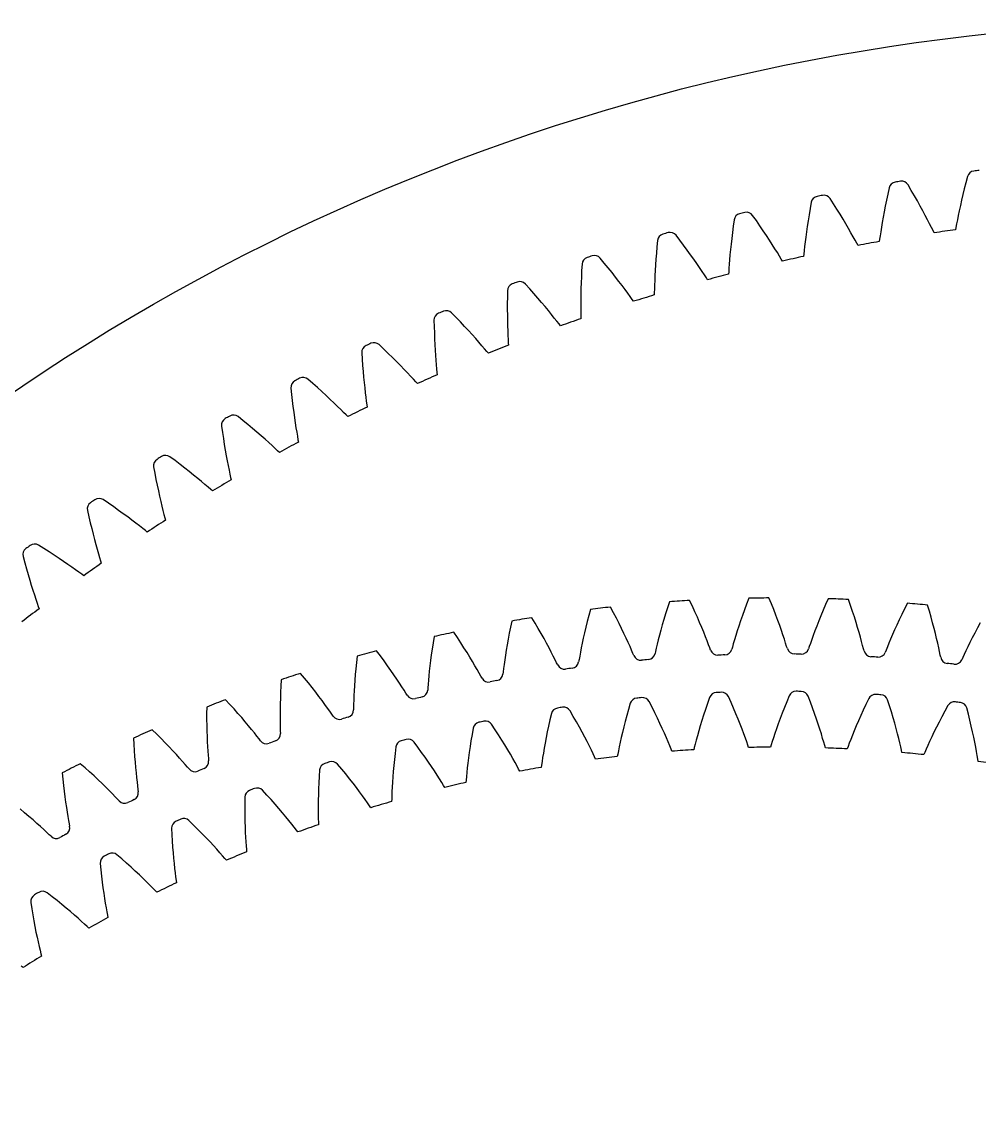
# Model space of a CAD drawing. Header units: millimetres. Extents: x -86 to 86, y -86 to 86.
# Drawn here: x -47.93 to -9.44, y 41.58 to 85.66 of the extents above; entities that cross this region are included whole.
import ezdxf

# ---------------------------------------------------------------- set-up
doc = ezdxf.new("R2010")
doc.units = ezdxf.units.MM

msp = doc.modelspace()

# ---------------------------------------------------------------- linework, layer by layer
at = {"layer": 'fixed_ring'}
for p, q in [((-9.91144, 79.447874), (-9.976166, 79.197381)), ((-13.062174, 78.991018), (-13.116891, 78.73815)), ((-12.170339, 78.889999), (-12.301406, 79.113063)), ((-10.037376, 78.954395), (-10.094394, 78.719568)), ((-9.976166, 79.197381), (-10.037376, 78.954395)), ((-15.297108, 78.343778), (-15.436941, 78.561455)), ((-13.168392, 78.492923), (-13.216029, 78.256015)), ((-13.116891, 78.73815), (-13.168392, 78.492923)), ((-12.044716, 78.673186), (-12.170339, 78.889999)), ((-11.925366, 78.463067), (-12.044716, 78.673186)), ((-11.812445, 78.260302), (-11.925366, 78.463067)), ((-10.14725, 78.49358), (-10.195961, 78.27727)), ((-10.094394, 78.719568), (-10.14725, 78.49358)), ((-16.236875, 78.154417), (-16.278586, 77.907336)), ((-16.192255, 78.409261), (-16.236875, 78.154417)), ((-15.162965, 78.132131), (-15.297108, 78.343778)), ((-15.035355, 77.926923), (-15.162965, 78.132131)), ((-13.259859, 78.028103), (-13.299931, 77.810028)), ((-13.216029, 78.256015), (-13.259859, 78.028103)), ((-11.70617, 78.065704), (-11.812445, 78.260302)), ((-11.606847, 77.880304), (-11.70617, 78.065704)), ((-10.240515, 78.071714), (-10.280857, 77.878348)), ((-10.195961, 78.27727), (-10.240515, 78.071714)), ((-19.296732, 77.703523), (-19.331186, 77.447107)), ((-18.39969, 77.673679), (-18.548066, 77.885625)), ((-18.257238, 77.467533), (-18.39969, 77.673679)), ((-16.316767, 77.668722), (-16.351501, 77.439248)), ((-16.278586, 77.907336), (-16.316767, 77.668722)), ((-14.914463, 77.728808), (-15.035355, 77.926923)), ((-14.800536, 77.538589), (-14.914463, 77.728808)), ((-13.336278, 77.602863), (-13.368901, 77.408046)), ((-13.299931, 77.810028), (-13.336278, 77.602863)), ((-11.514923, 77.705468), (-11.606847, 77.880304)), ((-11.431093, 77.54312), (-11.514923, 77.705468)), ((-10.316849, 77.699215), (-10.348179, 77.537512)), ((-10.280857, 77.878348), (-10.316849, 77.699215)), ((-19.363041, 77.198563), (-19.391704, 76.958619)), ((-19.331186, 77.447107), (-19.363041, 77.198563)), ((-18.121571, 77.26756), (-18.257238, 77.467533)), ((-17.992898, 77.074408), (-18.121571, 77.26756)), ((-16.382872, 77.219752), (-16.410954, 77.011306)), ((-16.351501, 77.439248), (-16.382872, 77.219752)), ((-14.69392, 77.357284), (-14.800536, 77.538589)), ((-14.595118, 77.18624), (-14.69392, 77.357284)), ((-14.5049, 77.027354), (-14.595118, 77.18624)), ((-13.397743, 77.227623), (-13.422619, 77.064803)), ((-13.368901, 77.408046), (-13.397743, 77.227623)), ((-11.356535, 77.396251), (-11.431093, 77.54312)), ((-11.293631, 77.270416), (-11.356535, 77.396251)), ((-11.251095, 77.184279), (-11.293631, 77.270416)), ((-10.374084, 77.399236), (-10.391313, 77.304726)), ((-10.348179, 77.537512), (-10.374084, 77.399236)), ((-22.370697, 76.874919), (-22.394929, 76.617336)), ((-21.473178, 76.880763), (-21.629863, 77.086642)), ((-21.322643, 76.680443), (-21.473178, 76.880763)), ((-19.417288, 76.727946), (-19.439908, 76.507376)), ((-19.391704, 76.958619), (-19.417288, 76.727946)), ((-17.871498, 76.888869), (-17.992898, 77.074408)), ((-17.757759, 76.711946), (-17.871498, 76.888869)), ((-17.652235, 76.544966), (-17.757759, 76.711946)), ((-16.435805, 76.815347), (-16.457451, 76.633919)), ((-16.410954, 77.011306), (-16.435805, 76.815347)), ((-14.424562, 76.883565), (-14.5049, 77.027354)), ((-14.356705, 76.760331), (-14.424562, 76.883565)), ((-14.310777, 76.675952), (-14.356705, 76.760331)), ((-13.443006, 76.925607), (-13.456464, 76.830486)), ((-13.422619, 77.064803), (-13.443006, 76.925607)), ((-22.416878, 76.367722), (-22.43598, 76.126829)), ((-22.394929, 76.617336), (-22.416878, 76.367722)), ((-21.179133, 76.486022), (-21.322643, 76.680443)), ((-21.042883, 76.298138), (-21.179133, 76.486022)), ((-20.914203, 76.117572), (-21.042883, 76.298138)), ((-19.45968, 76.297979), (-19.476722, 76.101186)), ((-19.439908, 76.507376), (-19.45968, 76.297979)), ((-17.555771, 76.389791), (-17.652235, 76.544966)), ((-17.46978, 76.249311), (-17.555771, 76.389791)), ((-16.490672, 76.330342), (-16.500338, 76.234761)), ((-16.475835, 76.470239), (-16.490672, 76.330342)), ((-16.457451, 76.633919), (-16.475835, 76.470239)), ((-25.40929, 75.924761), (-25.423262, 75.666418)), ((-24.512713, 75.966282), (-24.677458, 76.165769)), ((-24.354333, 75.772105), (-24.512713, 75.966282)), ((-22.452373, 75.895321), (-22.466205, 75.674026)), ((-22.43598, 76.126829), (-22.452373, 75.895321)), ((-20.79352, 75.945311), (-20.914203, 76.117572)), ((-20.68144, 75.782658), (-20.79352, 75.945311)), ((-19.491138, 75.919042), (-19.503, 75.754759)), ((-19.476722, 76.101186), (-19.491138, 75.919042)), ((-17.397077, 76.128871), (-17.46978, 76.249311)), ((-17.347832, 76.046385), (-17.397077, 76.128871)), ((-25.43527, 75.416129), (-25.444779, 75.174666)), ((-25.423262, 75.666418), (-25.43527, 75.416129)), ((-24.203207, 75.583543), (-24.354333, 75.772105)), ((-24.059594, 75.401225), (-24.203207, 75.583543)), ((-23.923837, 75.225917), (-24.059594, 75.401225)), ((-22.477637, 75.464008), (-22.486841, 75.266693)), ((-22.466205, 75.674026), (-22.477637, 75.464008)), ((-20.578884, 75.631441), (-20.68144, 75.782658)), ((-20.487375, 75.49449), (-20.578884, 75.631441)), ((-20.409942, 75.377037), (-20.487375, 75.49449)), ((-20.357456, 75.296574), (-20.409942, 75.377037)), ((-19.512263, 75.614383), (-19.518121, 75.518494)), ((-19.503, 75.754759), (-19.512263, 75.614383)), ((-27.513487, 74.931683), (-27.686034, 75.124462)), ((-25.451955, 74.94269), (-25.456979, 74.72102)), ((-25.444779, 75.174666), (-25.451955, 74.94269)), ((-23.796401, 75.05859), (-23.923837, 75.225917)), ((-23.677944, 74.900522), (-23.796401, 75.05859)), ((-22.494004, 75.08412), (-22.499326, 74.919496)), ((-22.486841, 75.266693), (-22.494004, 75.08412)), ((-28.411396, 74.595856), (-28.413443, 74.345287)), ((-28.407705, 74.85455), (-28.411396, 74.595856)), ((-27.347513, 74.743956), (-27.513487, 74.931683)), ((-27.18901, 74.561552), (-27.347513, 74.743956)), ((-27.038262, 74.385087), (-27.18901, 74.561552)), ((-25.460052, 74.510714), (-25.461404, 74.313189)), ((-25.456979, 74.72102), (-25.460052, 74.510714)), ((-23.569456, 74.753502), (-23.677944, 74.900522)), ((-23.472576, 74.620297), (-23.569456, 74.753502)), ((-23.390534, 74.506015), (-23.472576, 74.620297)), ((-23.334891, 74.427702), (-23.390534, 74.506015)), ((-22.503001, 74.778863), (-22.505042, 74.682816)), ((-22.499326, 74.919496), (-22.503001, 74.778863)), ((-28.413443, 74.345287), (-28.413345, 74.103637)), ((-28.413345, 74.103637), (-28.411293, 73.871559)), ((-26.895643, 74.215315), (-27.038262, 74.385087)), ((-26.761655, 74.053187), (-26.895643, 74.215315)), ((-26.637008, 73.899952), (-26.761655, 74.053187)), ((-25.461404, 74.313189), (-25.461304, 74.130475)), ((-25.461304, 74.130475), (-25.460076, 73.96577)), ((-31.361202, 73.665978), (-31.354605, 73.407342)), ((-30.470758, 73.778601), (-30.650832, 73.964369)), ((-30.297451, 73.597622), (-30.470758, 73.778601)), ((-28.411293, 73.871559), (-28.4075, 73.649865)), ((-28.4075, 73.649865), (-28.40221, 73.439602)), ((-26.522761, 73.757362), (-26.637008, 73.899952)), ((-26.420661, 73.628114), (-26.522761, 73.757362)), ((-26.334141, 73.517184), (-26.420661, 73.628114)), ((-25.460076, 73.96577), (-25.458157, 73.825101)), ((-25.458157, 73.825101), (-25.456378, 73.72905)), ((-31.354605, 73.407342), (-31.346689, 73.15689)), ((-30.131822, 73.421663), (-30.297451, 73.597622)), ((-29.974178, 73.25133), (-30.131822, 73.421663)), ((-29.824922, 73.087363), (-29.974178, 73.25133)), ((-28.40221, 73.439602), (-28.395708, 73.24218)), ((-28.395708, 73.24218), (-28.388343, 73.059615)), ((-26.275428, 73.441146), (-26.334141, 73.517184)), ((-31.346689, 73.15689), (-31.336984, 72.915435)), ((-31.336984, 72.915435), (-31.325707, 72.683622)), ((-29.684594, 72.93069), (-29.824922, 73.087363)), ((-29.553953, 72.782532), (-29.684594, 72.93069)), ((-29.434128, 72.644597), (-29.553953, 72.782532)), ((-28.388343, 73.059615), (-28.380568, 72.895088)), ((-28.380568, 72.895088), (-28.373058, 72.754608)), ((-28.373058, 72.754608), (-28.367462, 72.658703)), ((-34.26511, 72.360925), (-34.248236, 72.102756)), ((-33.379847, 72.50886), (-33.567165, 72.687322)), ((-33.199483, 72.334914), (-33.379847, 72.50886)), ((-33.026989, 72.165679), (-33.199483, 72.334914)), ((-31.325707, 72.683622), (-31.313103, 72.462254)), ((-31.313103, 72.462254), (-31.299457, 72.252368)), ((-29.32697, 72.51951), (-29.434128, 72.644597)), ((-29.236108, 72.412108), (-29.32697, 72.51951)), ((-29.174419, 72.338463), (-29.236108, 72.412108)), ((-34.248236, 72.102756), (-34.230369, 71.852817)), ((-34.230369, 71.852817), (-34.211072, 71.611939)), ((-32.862698, 72.001749), (-33.026989, 72.165679)), ((-32.707041, 71.843845), (-32.862698, 72.001749)), ((-31.299457, 72.252368), (-31.285112, 72.05536)), ((-31.285112, 72.05536), (-31.270495, 71.873232)), ((-31.270495, 71.873232), (-31.256185, 71.709145)), ((-34.211072, 71.611939), (-34.190588, 71.380757)), ((-32.560596, 71.692875), (-32.707041, 71.843845)), ((-32.424168, 71.550028), (-32.560596, 71.692875)), ((-32.298953, 71.416965), (-32.424168, 71.550028)), ((-32.186907, 71.296238), (-32.298953, 71.416965)), ((-31.256185, 71.709145), (-31.243096, 71.569074)), ((-31.243096, 71.569074), (-31.233692, 71.473467)), ((-36.236157, 71.124468), (-36.430421, 71.295342)), ((-36.049019, 70.95783), (-36.236157, 71.124468)), ((-34.190588, 71.380757), (-34.169193, 71.160065)), ((-34.169193, 71.160065), (-34.147214, 70.950887)), ((-32.091847, 71.192533), (-32.186907, 71.296238)), ((-32.027279, 71.121399), (-32.091847, 71.192533)), ((-37.114838, 70.941455), (-37.087713, 70.684161)), ((-37.087713, 70.684161), (-37.059924, 70.43513)), ((-35.869933, 70.795587), (-36.049019, 70.95783)), ((-35.699255, 70.638318), (-35.869933, 70.795587)), ((-35.537444, 70.486727), (-35.699255, 70.638318)), ((-34.147214, 70.950887), (-34.125048, 70.754606)), ((-34.125048, 70.754606), (-34.103202, 70.573203)), ((-34.103202, 70.573203), (-34.08238, 70.409814)), ((-37.059924, 70.43513), (-37.031066, 70.195209)), ((-37.031066, 70.195209), (-37.001407, 69.965024)), ((-35.385112, 70.341698), (-35.537444, 70.486727)), ((-35.243113, 70.204389), (-35.385112, 70.341698)), ((-35.112707, 70.076409), (-35.243113, 70.204389)), ((-34.08238, 70.409814), (-34.063732, 70.270374)), ((-34.063732, 70.270374), (-34.050534, 70.175217)), ((-39.035169, 69.627614), (-39.236073, 69.790629)), ((-37.001407, 69.965024), (-36.971255, 69.745357)), ((-36.971255, 69.745357), (-36.940977, 69.537219)), ((-34.99595, 69.960232), (-35.112707, 70.076409)), ((-34.896842, 69.860388), (-34.99595, 69.960232)), ((-34.829497, 69.791877), (-34.896842, 69.860388)), ((-39.90588, 69.409812), (-39.868548, 69.153799)), ((-38.841555, 69.468547), (-39.035169, 69.627614)), ((-38.65616, 69.313552), (-38.841555, 69.468547)), ((-38.479364, 69.163193), (-38.65616, 69.313552)), ((-36.940977, 69.537219), (-36.911025, 69.341974)), ((-36.911025, 69.341974), (-36.881984, 69.161583)), ((-39.868548, 69.153799), (-39.830879, 68.90607)), ((-39.830879, 68.90607), (-39.792506, 68.667486)), ((-38.311654, 69.018155), (-38.479364, 69.163193)), ((-38.153677, 68.879297), (-38.311654, 69.018155)), ((-38.006331, 68.747741), (-38.153677, 68.879297)), ((-36.881984, 69.161583), (-36.854683, 68.999152)), ((-36.854683, 68.999152), (-36.830507, 68.860563)), ((-36.830507, 68.860563), (-36.813536, 68.766006)), ((-39.792506, 68.667486), (-39.753719, 68.438663)), ((-39.753719, 68.438663), (-39.714858, 68.220368)), ((-37.870941, 68.625048), (-38.006331, 68.747741)), ((-37.749657, 68.513604), (-37.870941, 68.625048)), ((-37.646658, 68.417779), (-37.749657, 68.513604)), ((-37.576642, 68.352), (-37.646658, 68.417779)), ((-41.772459, 68.020664), (-41.979685, 68.175562)), ((-41.572674, 67.86942), (-41.772459, 68.020664)), ((-39.714858, 68.220368), (-39.676329, 68.013598)), ((-39.676329, 68.013598), (-39.638639, 67.819698)), ((-42.633823, 67.768418), (-42.586341, 67.514092)), ((-42.586341, 67.514092), (-42.538854, 67.268056)), ((-41.381264, 67.721918), (-41.572674, 67.86942)), ((-41.19863, 67.578707), (-41.381264, 67.721918)), ((-41.025286, 67.440451), (-41.19863, 67.578707)), ((-40.861914, 67.307984), (-41.025286, 67.440451)), ((-39.638639, 67.819698), (-39.602449, 67.640605)), ((-39.602449, 67.640605), (-39.568711, 67.479387)), ((-39.568711, 67.479387), (-39.539044, 67.341869)), ((-42.538854, 67.268056), (-42.491026, 67.031186)), ((-42.491026, 67.031186), (-42.443172, 66.804086)), ((-40.709454, 67.18239), (-40.861914, 67.307984)), ((-40.569293, 67.065176), (-40.709454, 67.18239)), ((-40.443675, 66.958642), (-40.569293, 67.065176)), ((-39.539044, 67.341869), (-39.518328, 67.248061)), ((-42.443172, 66.804086), (-42.395663, 66.587509)), ((-42.395663, 66.587509), (-42.348945, 66.382434)), ((-40.336947, 66.866988), (-40.443675, 66.958642)), ((-40.264371, 66.804045), (-40.336947, 66.866988)), ((-44.443699, 66.306159), (-44.656919, 66.452697)), ((-44.238058, 66.162978), (-44.443699, 66.306159)), ((-44.040935, 66.023202), (-44.238058, 66.162978)), ((-42.348945, 66.382434), (-42.303575, 66.190186)), ((-42.303575, 66.190186), (-42.260294, 66.012672)), ((-45.294353, 66.019868), (-45.236798, 65.76763)), ((-45.236798, 65.76763), (-45.179566, 65.523677)), ((-43.852752, 65.887365), (-44.040935, 66.023202)), ((-43.674049, 65.75611), (-43.852752, 65.887365)), ((-43.505539, 65.630243), (-43.674049, 65.75611)), ((-42.260294, 66.012672), (-42.220173, 65.852924)), ((-42.220173, 65.852924), (-42.185063, 65.716694)), ((-42.185063, 65.716694), (-42.160633, 65.623784)), ((-45.179566, 65.523677), (-45.122359, 65.288896)), ((-45.122359, 65.288896), (-45.065514, 65.063878)), ((-43.348207, 65.510809), (-43.505539, 65.630243)), ((-43.203496, 65.39926), (-43.348207, 65.510809)), ((-43.073742, 65.297805), (-43.203496, 65.39926)), ((-42.963455, 65.210466), (-43.073742, 65.297805)), ((-45.065514, 65.063878), (-45.009433, 64.849361)), ((-45.009433, 64.849361), (-44.954598, 64.646306)), ((-42.888434, 65.150458), (-42.963455, 65.210466)), ((-47.044663, 64.486811), (-47.263541, 64.624756)), ((-46.833493, 64.351918), (-47.044663, 64.486811)), ((-44.954598, 64.646306), (-44.901621, 64.456013)), ((-44.901621, 64.456013), (-44.851316, 64.280361)), ((-47.883263, 64.166927), (-47.815725, 63.917177)), ((-47.815725, 63.917177), (-47.74884, 63.675691)), ((-46.630969, 64.22009), (-46.833493, 64.351918)), ((-46.437534, 64.091842), (-46.630969, 64.22009)), ((-46.253754, 63.967795), (-46.437534, 64.091842)), ((-46.080373, 63.848727), (-46.253754, 63.967795)), ((-44.851316, 64.280361), (-44.804877, 64.122333)), ((-44.804877, 64.122333), (-44.764378, 63.987607)), ((-44.764378, 63.987607), (-44.736274, 63.895742)), ((-47.74884, 63.675691), (-47.682344, 63.443371)), ((-45.918417, 63.735643), (-46.080373, 63.848727)), ((-45.769386, 63.629935), (-45.918417, 63.735643)), ((-45.635701, 63.533718), (-45.769386, 63.629935)), ((-45.522029, 63.450833), (-45.635701, 63.533718)), ((-47.682344, 63.443371), (-47.616598, 63.22079)), ((-47.616598, 63.22079), (-47.552033, 63.008672)), ((-45.444682, 63.393855), (-45.522029, 63.450833)), ((-47.552033, 63.008672), (-47.489168, 62.807958)), ((-47.489168, 62.807958), (-47.428668, 62.619922)), ((-47.428668, 62.619922), (-47.37142, 62.446408)), ((-47.37142, 62.446408), (-47.318734, 62.290352)), ((-47.318734, 62.290352), (-47.272911, 62.157342)), ((-47.272911, 62.157342), (-47.241177, 62.066667))]:
    msp.add_line(p, q, dxfattribs=at)
for centre, radius, start, end in [((-9.622026, 79.36888), 0.3, 96.912334, 164.733246), ((0, 0), 80.25, 96.758552, 96.912334), ((-12.769849, 78.923592), 0.3, 99.190815, 167.011727), ((0, 0), 80.25, 99.037033, 99.190815), ((-12.557972, 78.957583), 0.3, 31.216121, 99.037033), ((-15.89748, 78.353511), 0.3, 101.469296, 169.290208), ((0, 0), 80.25, 101.315514, 101.469296), ((-15.687122, 78.395897), 0.3, 33.494602, 101.315514), ((-18.999974, 77.659536), 0.3, 103.747777, 171.568689), ((0, 0), 80.25, 103.593995, 103.747777), ((-18.791467, 77.710252), 0.3, 35.773083, 103.593995), ((0, 0), 80.25, 105.872476, 106.026258), ((-21.8661, 76.901731), 0.3, 38.051564, 105.872476), ((0, 0), 78, 97.655817, 98.29355), ((-22.072425, 76.842765), 0.3, 106.026258, 173.84717), ((0, 0), 78, 99.934298, 100.572031), ((0, 0), 80.25, 108.150957, 108.304739), ((-24.906157, 75.971612), 0.3, 40.330045, 108.150957), ((-25.109975, 75.90449), 0.3, 108.304739, 176.125651), ((0, 0), 78, 102.212779, 102.850512), ((0, 0), 78, 104.49126, 105.128993), ((-28.107821, 74.846195), 0.3, 110.58322, 178.404132), ((0, 0), 80.25, 110.429438, 110.58322), ((-27.906833, 74.921367), 0.3, 42.608526, 110.429438), ((0, 0), 78, 106.769741, 107.407474), ((-30.863382, 73.752655), 0.3, 44.887007, 112.707919), ((-31.061223, 73.669552), 0.3, 112.861701, 180.682613), ((0, 0), 80.25, 112.707919, 112.861701), ((0, 0), 78, 109.048222, 109.685955), ((0, 0), 80.25, 114.9864, 115.140182), ((-33.77113, 72.467326), 0.3, 47.165488, 114.9864), ((-33.965511, 72.376423), 0.3, 115.140182, 182.961094), ((0, 0), 78, 111.326703, 111.964436), ((0, 0), 78, 113.605184, 114.242917), ((-36.816092, 70.968851), 0.3, 117.418663, 185.239575), ((0, 0), 80.25, 117.264881, 117.418663), ((-36.625478, 71.06741), 0.3, 49.443969, 117.264881), ((0, 0), 78, 115.883665, 116.521398), ((-39.608459, 69.449064), 0.3, 119.697144, 187.518056), ((0, 0), 80.25, 119.543362, 119.697144), ((-39.421915, 69.555123), 0.3, 51.72245, 119.543362), ((0, 0), 78, 118.162146, 118.799879), ((-42.338197, 67.819463), 0.3, 121.975625, 189.796537), ((0, 0), 80.25, 121.821843, 121.975625), ((-42.156017, 67.932855), 0.3, 54.000931, 121.821843), ((0, 0), 78, 120.440627, 121.07836), ((-45.00099, 66.082625), 0.3, 124.254106, 192.075018), ((0, 0), 80.25, 124.100324, 124.254106), ((-44.823462, 66.20317), 0.3, 56.279412, 124.100324), ((0, 0), 78, 122.719108, 123.356841), ((-47.592627, 64.241298), 0.3, 126.532587, 194.353499), ((0, 0), 80.25, 126.378805, 126.532587), ((-47.420032, 64.368805), 0.3, 58.557893, 126.378805), ((0, 0), 78, 124.997589, 125.635322), ((0, 0), 78, 127.27607, 127.913803)]:
    msp.add_arc(centre, radius, start, end, dxfattribs=at)
at = {"layer": 'outer'}
msp.add_circle((0, 0), 85.663286, dxfattribs=at)
at = {"layer": 'thin_ring_external'}
for p, q in [((-21.893983, 62.345352), (-21.973269, 62.101928)), ((-20.972471, 62.16592), (-21.082114, 62.397263)), ((-20.868909, 61.941125), (-20.972471, 62.16592)), ((-18.796472, 62.249328), (-18.882523, 62.017265)), ((-18.704861, 62.488385), (-18.796472, 62.249328)), ((-17.793713, 62.262134), (-17.8914, 62.498774)), ((-17.701764, 62.032345), (-17.793713, 62.262134)), ((-15.616293, 62.234326), (-15.714081, 62.00696)), ((-15.512595, 62.468394), (-15.616293, 62.234326)), ((-14.614188, 62.195914), (-14.699664, 62.437233)), ((-14.534092, 61.96173), (-14.614188, 62.195914)), ((-12.325514, 62.285429), (-12.441029, 62.056961)), ((-11.442192, 61.967432), (-11.515235, 62.212801)), ((-25.138395, 61.792512), (-25.200329, 61.552884)), ((-25.071642, 62.039667), (-25.138395, 61.792512)), ((-24.142171, 61.907521), (-24.263482, 62.132965)), ((-24.027265, 61.688308), (-24.142171, 61.907521)), ((-22.047358, 61.865775), (-22.116297, 61.637452)), ((-21.973269, 62.101928), (-22.047358, 61.865775)), ((-20.771453, 61.723442), (-20.868909, 61.941125)), ((-20.680154, 61.513544), (-20.771453, 61.723442)), ((-18.96303, 61.792761), (-19.037993, 61.576489)), ((-18.882523, 62.017265), (-18.96303, 61.792761)), ((-17.615549, 61.80997), (-17.701764, 62.032345)), ((-17.535087, 61.595683), (-17.615549, 61.80997)), ((-15.805946, 61.786859), (-15.891855, 61.574697)), ((-15.714081, 62.00696), (-15.805946, 61.786859)), ((-14.459345, 61.735242), (-14.534092, 61.96173)), ((-14.38993, 61.517127), (-14.459345, 61.735242)), ((-12.550299, 61.834885), (-12.653283, 61.619762)), ((-12.441029, 62.056961), (-12.550299, 61.834885)), ((-11.374158, 61.729463), (-11.442192, 61.967432)), ((-11.311073, 61.499455), (-11.374158, 61.729463)), ((-28.283593, 61.321886), (-28.333212, 61.079408)), ((-28.229548, 61.572127), (-28.283593, 61.321886)), ((-27.294541, 61.487613), (-27.427206, 61.706568)), ((-27.168592, 61.274553), (-27.294541, 61.487613)), ((-27.049443, 61.067945), (-27.168592, 61.274553)), ((-25.25752, 61.321339), (-25.310035, 61.09855)), ((-25.200329, 61.552884), (-25.25752, 61.321339)), ((-23.918821, 61.475885), (-24.027265, 61.688308)), ((-23.816924, 61.270922), (-23.918821, 61.475885)), ((-23.721704, 61.07424), (-23.816924, 61.270922)), ((-22.180119, 61.417635), (-22.238843, 61.207154)), ((-22.116297, 61.637452), (-22.180119, 61.417635)), ((-20.595101, 61.312256), (-20.680154, 61.513544)), ((-20.516441, 61.120629), (-20.595101, 61.312256)), ((-19.107388, 61.369281), (-19.171148, 61.172195)), ((-19.037993, 61.576489), (-19.107388, 61.369281)), ((-17.460424, 61.390315), (-17.535087, 61.595683)), ((-17.391651, 61.194922), (-17.460424, 61.390315)), ((-15.971739, 61.371303), (-16.04548, 61.177729)), ((-15.891855, 61.574697), (-15.971739, 61.371303)), ((-14.325849, 61.308214), (-14.38993, 61.517127)), ((-14.267143, 61.109564), (-14.325849, 61.308214)), ((-12.749912, 61.412263), (-12.840077, 61.213213)), ((-12.653283, 61.619762), (-12.749912, 61.412263)), ((-11.252885, 61.278079), (-11.311073, 61.499455)), ((-11.199556, 61.066167), (-11.252885, 61.278079)), ((-9.513263, 61.291906), (-9.620362, 61.089612)), ((-9.399429, 61.50149), (-9.513263, 61.291906)), ((-31.359461, 60.943952), (-31.400659, 60.691279)), ((-30.421359, 60.907291), (-30.56503, 61.119187)), ((-30.284695, 60.70094), (-30.421359, 60.907291)), ((-28.378505, 60.845245), (-28.419576, 60.620065)), ((-28.333212, 61.079408), (-28.378505, 60.845245)), ((-26.937213, 60.868452), (-27.049443, 61.067945)), ((-26.832075, 60.676888), (-26.937213, 60.868452)), ((-25.357935, 60.885345), (-25.401263, 60.682783)), ((-25.310035, 61.09855), (-25.357935, 60.885345)), ((-23.633362, 60.886879), (-23.721704, 61.07424)), ((-23.552208, 60.710217), (-23.633362, 60.886879)), ((-22.292457, 61.007069), (-22.3409, 60.818792)), ((-22.238843, 61.207154), (-22.292457, 61.007069)), ((-20.444413, 60.940054), (-20.516441, 61.120629)), ((-20.379427, 60.772497), (-20.444413, 60.940054)), ((-19.229142, 60.986636), (-19.281111, 60.814596)), ((-19.171148, 61.172195), (-19.229142, 60.986636)), ((-17.328937, 61.010904), (-17.391651, 61.194922)), ((-17.272591, 60.840248), (-17.328937, 61.010904)), ((-17.223209, 60.686045), (-17.272591, 60.840248)), ((-16.112873, 60.995374), (-16.173558, 60.826212)), ((-16.04548, 61.177729), (-16.112873, 60.995374)), ((-14.213907, 60.922585), (-14.267143, 61.109564)), ((-14.166349, 60.749274), (-14.213907, 60.922585)), ((-13.000222, 60.844981), (-13.069466, 60.679138)), ((-12.923606, 61.023658), (-13.000222, 60.844981)), ((-12.840077, 61.213213), (-12.923606, 61.023658)), ((-11.151069, 60.864778), (-11.199556, 61.066167)), ((-11.10745, 60.675325), (-11.151069, 60.864778)), ((-9.720573, 60.895426), (-9.813672, 60.710382)), ((-9.620362, 61.089612), (-9.720573, 60.895426)), ((-31.437831, 60.446583), (-31.471109, 60.210413)), ((-31.400659, 60.691279), (-31.437831, 60.446583)), ((-30.155152, 60.500685), (-30.284695, 60.70094)), ((-30.032882, 60.307183), (-30.155152, 60.500685)), ((-28.456527, 60.404693), (-28.489455, 60.200183)), ((-28.419576, 60.620065), (-28.456527, 60.404693)), ((-26.734281, 60.494282), (-26.832075, 60.676888)), ((-26.644213, 60.321995), (-26.734281, 60.494282)), ((-25.440029, 60.492278), (-25.474181, 60.315835)), ((-25.401263, 60.682783), (-25.440029, 60.492278)), ((-23.478751, 60.546197), (-23.552208, 60.710217)), ((-23.413899, 60.397835), (-23.478751, 60.546197)), ((-23.359562, 60.270736), (-23.413899, 60.397835)), ((-22.421451, 60.486792), (-22.452318, 60.352056)), ((-22.384017, 60.644322), (-22.421451, 60.486792)), ((-22.3409, 60.818792), (-22.384017, 60.644322)), ((-20.322235, 60.621017), (-20.379427, 60.772497)), ((-20.274459, 60.491309), (-20.322235, 60.621017)), ((-20.240901, 60.402631), (-20.274459, 60.491309)), ((-19.364246, 60.526198), (-19.390918, 60.435211)), ((-19.326539, 60.659183), (-19.364246, 60.526198)), ((-19.281111, 60.814596), (-19.326539, 60.659183)), ((-17.182118, 60.554067), (-17.223209, 60.686045)), ((-17.153131, 60.463791), (-17.182118, 60.554067)), ((-16.271311, 60.542435), (-16.302594, 60.452928)), ((-16.226863, 60.67332), (-16.271311, 60.542435)), ((-16.173558, 60.826212), (-16.226863, 60.67332)), ((-14.124904, 60.59275), (-14.166349, 60.749274)), ((-14.090606, 60.458846), (-14.124904, 60.59275)), ((-14.066267, 60.367208), (-14.090606, 60.458846)), ((-13.181581, 60.400723), (-13.217393, 60.312931)), ((-13.130508, 60.529168), (-13.181581, 60.400723)), ((-13.069466, 60.679138), (-13.130508, 60.529168)), ((-11.068803, 60.499811), (-11.10745, 60.675325)), ((-11.035405, 60.341376), (-11.068803, 60.499811)), ((-9.899311, 60.535851), (-9.976932, 60.37376)), ((-9.813672, 60.710382), (-9.899311, 60.535851)), ((-34.453217, 60.156782), (-34.481459, 59.902335)), ((-33.514466, 60.168069), (-33.66877, 60.372352)), ((-33.367444, 59.968965), (-33.514466, 60.168069)), ((-33.227845, 59.775586), (-33.367444, 59.968965)), ((-31.500628, 59.98343), (-31.526534, 59.766452)), ((-31.471109, 60.210413), (-31.500628, 59.98343)), ((-29.9181, 60.121237), (-30.032882, 60.307183)), ((-29.81111, 59.943863), (-29.9181, 60.121237)), ((-28.518444, 60.007946), (-28.543542, 59.82999)), ((-28.489455, 60.200183), (-28.518444, 60.007946)), ((-26.562477, 60.16194), (-26.644213, 60.321995)), ((-26.490134, 60.017082), (-26.562477, 60.16194)), ((-26.429378, 59.892923), (-26.490134, 60.017082)), ((-25.52747, 60.020462), (-25.544723, 59.927229)), ((-25.503522, 60.156598), (-25.52747, 60.020462)), ((-25.474181, 60.315835), (-25.503522, 60.156598)), ((-23.32152, 60.183887), (-23.359562, 60.270736)), ((-22.452318, 60.352056), (-22.474309, 60.259826)), ((-11.007989, 60.205896), (-11.035405, 60.341376)), ((-10.98836, 60.113134), (-11.007989, 60.205896)), ((-10.103117, 60.101433), (-10.143365, 60.015583)), ((-10.045552, 60.227103), (-10.103117, 60.101433)), ((-9.976932, 60.37376), (-10.045552, 60.227103)), ((-34.506088, 59.65606), (-34.527264, 59.418499)), ((-34.481459, 59.902335), (-34.506088, 59.65606)), ((-33.095854, 59.588579), (-33.227845, 59.775586)), ((-32.971727, 59.408737), (-33.095854, 59.588579)), ((-31.548977, 59.560527), (-31.568112, 59.367061)), ((-31.526534, 59.766452), (-31.548977, 59.560527)), ((-29.712361, 59.7764), (-29.81111, 59.943863)), ((-29.62256, 59.620726), (-29.712361, 59.7764)), ((-29.542915, 59.479752), (-29.62256, 59.620726)), ((-28.581679, 59.532281), (-28.594149, 59.438289)), ((-28.564714, 59.669463), (-28.581679, 59.532281)), ((-28.543542, 59.82999), (-28.564714, 59.669463)), ((-26.386951, 59.80813), (-26.429378, 59.892923)), ((-37.502743, 59.21267), (-37.517956, 58.957112)), ((-36.565793, 59.271875), (-36.730327, 59.468013)), ((-36.408797, 59.080538), (-36.565793, 59.271875)), ((-36.259506, 58.894539), (-36.408797, 59.080538)), ((-34.545155, 59.190304), (-34.559948, 58.972286)), ((-34.527264, 59.418499), (-34.545155, 59.190304)), ((-32.85582, 59.237057), (-32.971727, 59.408737)), ((-32.748649, 59.074854), (-32.85582, 59.237057)), ((-32.651016, 58.923969), (-32.748649, 59.074854)), ((-31.584091, 59.188055), (-31.597039, 59.026657)), ((-31.568112, 59.367061), (-31.584091, 59.188055)), ((-29.475899, 59.358857), (-29.542915, 59.479752)), ((-29.429197, 59.276341), (-29.475899, 59.358857)), ((-37.529979, 58.709901), (-37.538996, 58.471569)), ((-37.517956, 58.957112), (-37.529979, 58.709901)), ((-36.118139, 58.714516), (-36.259506, 58.894539)), ((-35.984991, 58.541246), (-36.118139, 58.714516)), ((-34.571847, 58.765485), (-34.581078, 58.571294)), ((-34.559948, 58.972286), (-34.571847, 58.765485)), ((-32.564277, 58.787246), (-32.651016, 58.923969)), ((-32.491175, 58.66993), (-32.564277, 58.787246)), ((-32.440321, 58.589906), (-32.491175, 58.66993)), ((-31.606977, 58.888787), (-31.614632, 58.794281)), ((-31.597039, 59.026657), (-31.606977, 58.888787)), ((-39.56738, 58.221047), (-39.741714, 58.408528)), ((-39.400819, 58.037976), (-39.56738, 58.221047)), ((-37.545212, 58.242758), (-37.548854, 58.024269)), ((-37.538996, 58.471569), (-37.545212, 58.242758)), ((-35.860468, 58.375709), (-35.984991, 58.541246)), ((-35.745156, 58.219189), (-35.860468, 58.375709)), ((-35.639945, 58.073487), (-35.745156, 58.219189)), ((-34.592586, 58.229856), (-34.595472, 58.09166)), ((-34.587896, 58.391706), (-34.592586, 58.229856)), ((-34.581078, 58.571294), (-34.587896, 58.391706)), ((-40.500085, 58.114078), (-40.502229, 57.858077)), ((-40.502229, 57.858077), (-40.501613, 57.610575)), ((-39.242225, 57.859843), (-39.400819, 58.037976)), ((-39.09185, 57.687273), (-39.242225, 57.859843)), ((-37.548854, 58.024269), (-37.550178, 57.81713)), ((-37.550178, 57.81713), (-37.549482, 57.622721)), ((-35.546338, 57.94137), (-35.639945, 58.073487)), ((-35.467342, 57.827941), (-35.546338, 57.94137)), ((-35.412468, 57.750618), (-35.467342, 57.827941)), ((-34.595472, 58.09166), (-34.598291, 57.996886)), ((-40.501613, 57.610575), (-40.49845, 57.372093)), ((-40.49845, 57.372093), (-40.492974, 57.143264)), ((-38.950029, 57.521028), (-39.09185, 57.687273)), ((-38.817217, 57.362064), (-38.950029, 57.521028)), ((-38.694062, 57.211637), (-38.817217, 57.362064)), ((-37.549482, 57.622721), (-37.547121, 57.443019)), ((-37.547121, 57.443019), (-37.543541, 57.281141)), ((-43.437422, 56.863874), (-43.426492, 56.608097)), ((-42.511396, 57.018328), (-42.695075, 57.196663)), ((-42.335704, 56.844), (-42.511396, 57.018328)), ((-40.492974, 57.143264), (-40.485455, 56.924874)), ((-40.485455, 56.924874), (-40.476201, 56.717937)), ((-38.58155, 57.071497), (-38.694062, 57.211637)), ((-38.481318, 56.944332), (-38.58155, 57.071497)), ((-38.396633, 56.835084), (-38.481318, 56.944332)), ((-37.543541, 57.281141), (-37.539366, 57.142978)), ((-37.539366, 57.142978), (-37.537342, 57.048183)), ((-43.426492, 56.608097), (-43.413239, 56.360949)), ((-42.168221, 56.674197), (-42.335704, 56.844)), ((-42.009232, 56.50953), (-42.168221, 56.674197)), ((-41.859107, 56.350744), (-42.009232, 56.50953)), ((-40.476201, 56.717937), (-40.465579, 56.523817)), ((-40.465579, 56.523817), (-40.454045, 56.34447)), ((-38.337883, 56.760664), (-38.396633, 56.835084)), ((-43.413239, 56.360949), (-43.397903, 56.12294)), ((-43.397903, 56.12294), (-43.38075, 55.894689)), ((-41.718351, 56.198769), (-41.859107, 56.350744)), ((-41.587676, 56.054827), (-41.718351, 56.198769)), ((-41.468154, 55.920614), (-41.587676, 56.054827)), ((-40.454045, 56.34447), (-40.442204, 56.182986)), ((-40.442204, 56.182986), (-40.43098, 56.045216)), ((-40.43098, 56.045216), (-40.424119, 55.950649)), ((-45.39016, 55.666854), (-45.582705, 55.835577)), ((-45.205796, 55.501725), (-45.39016, 55.666854)), ((-43.38075, 55.894689), (-43.36209, 55.676967)), ((-43.36209, 55.676967), (-43.342281, 55.470773)), ((-41.361561, 55.798733), (-41.468154, 55.920614)), ((-41.271408, 55.693952), (-41.361561, 55.798733)), ((-41.208934, 55.622628), (-41.271408, 55.693952)), ((-46.307091, 55.465318), (-46.283115, 55.210433)), ((-46.283115, 55.210433), (-46.25726, 54.964284)), ((-45.029861, 55.340695), (-45.205796, 55.501725)), ((-44.862671, 55.184361), (-45.029861, 55.340695)), ((-44.704634, 55.033447), (-44.862671, 55.184361)), ((-43.342281, 55.470773), (-43.321762, 55.277449)), ((-43.321762, 55.277449), (-43.301085, 55.098924)), ((-43.301085, 55.098924), (-43.281014, 54.938256)), ((-46.25726, 54.964284), (-46.229791, 54.727368)), ((-46.229791, 54.727368), (-46.201006, 54.500291)), ((-44.556302, 54.888858), (-44.704634, 55.033447)), ((-44.418448, 54.751775), (-44.556302, 54.888858)), ((-44.292229, 54.62384), (-44.418448, 54.751775)), ((-43.281014, 54.938256), (-43.26277, 54.801239)), ((-43.26277, 54.801239), (-43.251089, 54.707145)), ((-46.201006, 54.500291), (-46.171253, 54.283806)), ((-46.171253, 54.283806), (-46.140942, 54.078892)), ((-44.179551, 54.507561), (-44.292229, 54.62384)), ((-44.084166, 54.40752), (-44.179551, 54.507561)), ((-44.018132, 54.339479), (-44.084166, 54.40752)), ((-47.819679, 53.862815), (-48.003606, 54.014651)), ((-47.644724, 53.715222), (-47.819679, 53.862815)), ((-46.140942, 54.078892), (-46.110578, 53.886868)), ((-46.110578, 53.886868), (-46.080813, 53.709632)), ((-47.479188, 53.572574), (-47.644724, 53.715222)), ((-47.323666, 53.435748), (-47.479188, 53.572574)), ((-47.178992, 53.305883), (-47.323666, 53.435748)), ((-46.080813, 53.709632), (-46.052564, 53.550198)), ((-46.052564, 53.550198), (-46.027348, 53.414291)), ((-46.027348, 53.414291), (-46.010878, 53.320917)), ((-47.046406, 53.184559), (-47.178992, 53.305883)), ((-46.927938, 53.074185), (-47.046406, 53.184559)), ((-46.827569, 52.979145), (-46.927938, 53.074185)), ((-46.758146, 52.914565), (-46.827569, 52.979145))]:
    msp.add_line(p, q, dxfattribs=at)
for centre, radius, start, end in [((-17.5, 0), 62.5, 93.28564, 94.031433), ((-17.5, 0), 62.5, 90.358811, 91.104604), ((-17.5, 0), 62.5, 87.431982, 88.177774), ((-17.5, 0), 62.5, 84.505153, 85.250945), ((-17.5, 0), 62.5, 96.21247, 96.958262), ((-17.5, 0), 62.5, 99.139299, 99.885091), ((-17.5, 0), 62.5, 102.066128, 102.811921), ((-19.957183, 60.500122), 0.3, 198.963802, 272.325762), ((-19.681266, 60.510698), 0.3, 272.064482, 345.426442), ((-16.864806, 60.546668), 0.3, 196.036973, 269.398933), ((-16.588708, 60.543142), 0.3, 269.137652, 342.499612), ((-17.5, 0), 62.5, 104.992957, 105.73875), ((-23.04315, 60.295738), 0.3, 201.890632, 275.252592), ((-17.5, 0), 60.25, 94.991311, 95.252592), ((-22.768132, 60.320389), 0.3, 274.991311, 348.353271), ((-17.5, 0), 60.25, 92.064482, 92.325762), ((-17.5, 0), 60.25, 89.137652, 89.398933), ((-13.774086, 60.435255), 0.3, 193.110144, 266.472104), ((-17.5, 0), 60.25, 86.210823, 86.472104), ((-13.498528, 60.417636), 0.3, 266.210823, 339.572783), ((-10.693086, 60.166173), 0.3, 190.183314, 263.545275), ((-10.418787, 60.134507), 0.3, 263.283994, 336.645954), ((-26.114656, 59.934049), 0.3, 204.817461, 278.179421), ((-17.5, 0), 60.25, 97.91814, 98.179421), ((-25.841255, 59.97271), 0.3, 277.91814, 351.2801), ((-17.5, 0), 60.25, 83.283994, 83.545275), ((-17.5, 0), 62.5, 107.919787, 108.665579), ((-29.163687, 59.415999), 0.3, 207.74429, 281.10625), ((-17.5, 0), 60.25, 100.844969, 101.10625), ((-28.892617, 59.46857), 0.3, 280.844969, 354.206929), ((-31.914256, 58.809283), 0.3, 283.771799, 357.133759), ((-17.5, 0), 62.5, 110.846616, 111.592408), ((-32.182288, 58.742939), 0.3, 210.671119, 284.033079), ((-17.5, 0), 60.25, 103.771799, 104.033079), ((-35.162585, 57.916626), 0.3, 213.597949, 286.959909), ((-34.898291, 57.996569), 0.3, 286.698628, 0.060588), ((-17.5, 0), 60.25, 106.698628, 106.959909), ((-17.5, 0), 62.5, 113.773445, 114.519238), ((-37.836935, 57.032548), 0.3, 289.625457, 2.987417), ((-38.096803, 56.939215), 0.3, 216.524778, 289.886738), ((-17.5, 0), 60.25, 109.625457, 109.886738), ((-17.5, 0), 62.5, 116.700274, 117.446067), ((-40.977286, 55.813256), 0.3, 219.451607, 292.813567), ((-17.5, 0), 60.25, 112.552286, 112.813567), ((-40.722522, 55.919737), 0.3, 292.552286, 5.914247), ((-43.547525, 54.661037), 0.3, 295.479116, 8.841076), ((-43.796519, 54.541687), 0.3, 222.378436, 295.740397), ((-17.5, 0), 60.25, 115.479116, 115.740397), ((-46.547147, 53.127824), 0.3, 225.305266, 298.667226), ((-17.5, 0), 60.25, 118.405945, 118.667226), ((-46.304572, 53.259733), 0.3, 298.405945, 11.767905)]:
    msp.add_arc(centre, radius, start, end, dxfattribs=at)
at = {"layer": 'thin_ring_internal'}
for p, q in [((-23.468539, 58.262586), (-23.541695, 58.012812)), ((-22.594585, 58.103646), (-22.71388, 58.334963)), ((-20.364645, 58.256178), (-20.446551, 58.017987)), ((-20.277958, 58.501584), (-20.364645, 58.256178)), ((-19.413988, 58.295155), (-19.520474, 58.532641)), ((-19.312858, 58.064469), (-19.413988, 58.295155)), ((-17.179046, 58.325684), (-17.273838, 58.092322)), ((-17.079088, 58.565991), (-17.179046, 58.325684)), ((-16.227679, 58.312689), (-16.321037, 58.555636)), ((-16.139298, 58.076824), (-16.227679, 58.312689)), ((-13.994405, 58.221124), (-14.101799, 57.993286)), ((-13.881473, 58.455613), (-13.994405, 58.221124)), ((-13.045168, 58.156194), (-13.125119, 58.403877)), ((-26.641307, 57.84971), (-26.700713, 57.596313)), ((-25.759977, 57.738732), (-25.891727, 57.963189)), ((-23.610471, 57.770504), (-23.674017, 57.536328)), ((-23.541695, 58.012812), (-23.610471, 57.770504)), ((-22.481008, 57.878827), (-22.594585, 58.103646)), ((-22.374112, 57.660997), (-22.481008, 57.878827)), ((-20.522791, 57.78763), (-20.593396, 57.565795)), ((-20.446551, 58.017987), (-20.522791, 57.78763)), ((-19.218017, 57.841126), (-19.312858, 58.064469)), ((-19.129489, 57.625815), (-19.218017, 57.841126)), ((-17.362543, 57.866472), (-17.445157, 57.648823)), ((-17.273838, 58.092322), (-17.362543, 57.866472)), ((-16.056795, 57.848636), (-16.139298, 58.076824)), ((-15.980156, 57.628812), (-16.056795, 57.848636)), ((-14.202705, 57.772618), (-14.297082, 57.559805)), ((-14.101799, 57.993286), (-14.202705, 57.772618)), ((-12.969799, 57.915855), (-13.045168, 58.156194)), ((-12.89988, 57.683502), (-12.969799, 57.915855)), ((-10.820227, 57.942809), (-10.939902, 57.721176)), ((-10.694657, 58.170781), (-10.820227, 57.942809)), ((-9.875951, 57.826139), (-9.942257, 58.077818)), ((-9.813819, 57.582043), (-9.875951, 57.826139)), ((-28.900719, 57.201504), (-29.044529, 57.418431)), ((-26.756155, 57.350611), (-26.806818, 57.113314)), ((-26.700713, 57.596313), (-26.756155, 57.350611)), ((-25.634293, 57.520451), (-25.759977, 57.738732)), ((-25.515661, 57.308784), (-25.634293, 57.520451)), ((-25.404179, 57.104411), (-25.515661, 57.308784)), ((-23.732403, 57.310968), (-23.785688, 57.095269)), ((-23.674017, 57.536328), (-23.732403, 57.310968)), ((-22.273958, 57.450841), (-22.374112, 57.660997)), ((-22.180647, 57.249202), (-22.273958, 57.450841)), ((-20.658381, 57.353328), (-20.717727, 57.151306)), ((-20.593396, 57.565795), (-20.658381, 57.353328)), ((-19.047328, 57.419381), (-19.129489, 57.625815)), ((-18.971643, 57.222896), (-19.047328, 57.419381)), ((-17.521648, 57.440222), (-17.591938, 57.241743)), ((-17.445157, 57.648823), (-17.521648, 57.440222)), ((-15.909392, 57.418199), (-15.980156, 57.628812)), ((-15.84455, 57.217874), (-15.909392, 57.418199)), ((-14.38485, 57.355692), (-14.465874, 57.161348)), ((-14.297082, 57.559805), (-14.38485, 57.355692)), ((-12.83536, 57.459821), (-12.89988, 57.683502)), ((-12.776203, 57.245658), (-12.83536, 57.459821)), ((-11.052708, 57.506347), (-11.158565, 57.299006)), ((-10.939902, 57.721176), (-11.052708, 57.506347)), ((-9.756693, 57.346218), (-9.813819, 57.582043)), ((-9.704485, 57.119347), (-9.756693, 57.346218)), ((-29.832274, 57.007925), (-29.874215, 56.759562)), ((-29.786793, 57.264187), (-29.832274, 57.007925)), ((-28.763301, 56.990412), (-28.900719, 57.201504)), ((-28.633287, 56.785539), (-28.763301, 56.990412)), ((-26.85281, 56.885102), (-26.894236, 56.666815)), ((-26.806818, 57.113314), (-26.85281, 56.885102)), ((-25.299996, 56.908168), (-25.404179, 57.104411)), ((-25.203335, 56.721109), (-25.299996, 56.908168)), ((-23.833914, 56.890308), (-23.877085, 56.69752)), ((-23.785688, 57.095269), (-23.833914, 56.890308)), ((-22.094345, 57.057143), (-22.180647, 57.249202)), ((-22.015319, 56.876075), (-22.094345, 57.057143)), ((-21.944022, 56.707985), (-22.015319, 56.876075)), ((-20.771362, 56.961164), (-20.819106, 56.784931)), ((-20.717727, 57.151306), (-20.771362, 56.961164)), ((-18.902623, 57.037783), (-18.971643, 57.222896)), ((-18.840612, 56.86605), (-18.902623, 57.037783)), ((-18.786268, 56.710826), (-18.840612, 56.86605)), ((-17.713173, 56.881451), (-17.763257, 56.7248)), ((-17.655876, 57.054813), (-17.713173, 56.881451)), ((-17.591938, 57.241743), (-17.655876, 57.054813)), ((-15.785742, 57.029268), (-15.84455, 57.217874)), ((-15.733201, 56.854405), (-15.785742, 57.029268)), ((-14.539925, 56.978189), (-14.606603, 56.808214)), ((-14.465874, 57.161348), (-14.539925, 56.978189)), ((-12.722397, 57.042091), (-12.776203, 57.245658)), ((-12.673976, 56.850554), (-12.722397, 57.042091)), ((-11.348865, 56.910361), (-11.432807, 56.731519)), ((-11.257349, 57.09999), (-11.348865, 56.910361)), ((-11.158565, 57.299006), (-11.257349, 57.09999)), ((-9.657111, 56.902273), (-9.704485, 57.119347)), ((-9.614502, 56.696071), (-9.657111, 56.902273)), ((-32.895611, 56.507766), (-32.927029, 56.249402)), ((-32.007436, 56.493564), (-32.162878, 56.702314)), ((-31.858696, 56.290291), (-32.007436, 56.493564)), ((-29.911844, 56.519852), (-29.945304, 56.289468)), ((-29.874215, 56.759562), (-29.911844, 56.519852)), ((-28.510812, 56.587559), (-28.633287, 56.785539)), ((-28.396068, 56.397299), (-28.510812, 56.587559)), ((-26.931197, 56.459526), (-26.963776, 56.264669)), ((-26.894236, 56.666815), (-26.931197, 56.459526)), ((-25.114539, 56.544627), (-25.203335, 56.721109)), ((-25.034169, 56.380681), (-25.114539, 56.544627)), ((-23.915134, 56.518943), (-23.947836, 56.357765)), ((-23.877085, 56.69752), (-23.915134, 56.518943)), ((-21.881282, 56.55596), (-21.944022, 56.707985)), ((-21.828878, 56.425737), (-21.881282, 56.55596)), ((-21.793735, 56.336612), (-21.828878, 56.425737)), ((-20.894745, 56.489634), (-20.917425, 56.396553)), ((-20.860561, 56.625779), (-20.894745, 56.489634)), ((-20.819106, 56.784931), (-20.860561, 56.625779)), ((-18.741053, 56.577935), (-18.786268, 56.710826)), ((-18.71083, 56.487024), (-18.741053, 56.577935)), ((-17.804825, 56.590724), (-17.832554, 56.499021)), ((-17.763257, 56.7248), (-17.804825, 56.590724)), ((-15.687415, 56.696444), (-15.733201, 56.854405)), ((-15.649525, 56.561283), (-15.687415, 56.696444)), ((-15.624311, 56.468857), (-15.649525, 56.561283)), ((-14.713995, 56.522926), (-14.74669, 56.432874)), ((-14.665167, 56.654532), (-14.713995, 56.522926)), ((-14.606603, 56.808214), (-14.665167, 56.654532)), ((-12.631063, 56.673083), (-12.673976, 56.850554)), ((-12.593971, 56.512858), (-12.631063, 56.673083)), ((-12.563519, 56.375829), (-12.593971, 56.512858)), ((-11.508669, 56.565439), (-11.575538, 56.415184)), ((-11.432807, 56.731519), (-11.508669, 56.565439)), ((-9.576613, 56.502177), (-9.614502, 56.696071)), ((-9.543456, 56.322627), (-9.576613, 56.502177)), ((-32.955345, 55.999119), (-32.979827, 55.757712)), ((-32.927029, 56.249402), (-32.955345, 55.999119)), ((-31.717688, 56.092823), (-31.858696, 56.290291)), ((-31.584584, 55.901828), (-31.717688, 56.092823)), ((-29.974749, 56.069245), (-30.000335, 55.860247)), ((-29.945304, 56.289468), (-29.974749, 56.069245)), ((-28.289335, 56.215797), (-28.396068, 56.397299)), ((-28.191034, 56.044427), (-28.289335, 56.215797)), ((-28.101832, 55.885115), (-28.191034, 56.044427)), ((-26.992016, 56.084281), (-27.015868, 55.921557)), ((-26.963776, 56.264669), (-26.992016, 56.084281)), ((-24.963221, 56.232309), (-25.034169, 56.380681)), ((-24.903784, 56.105142), (-24.963221, 56.232309)), ((-24.863826, 56.018069), (-24.903784, 56.105142)), ((-23.974534, 56.219956), (-23.992097, 56.125776)), ((-23.947836, 56.357765), (-23.974534, 56.219956)), ((-12.54339, 56.282164), (-12.563519, 56.375829)), ((-11.63148, 56.286441), (-11.669044, 56.198309)), ((-11.575538, 56.415184), (-11.63148, 56.286441)), ((-9.515169, 56.160615), (-9.543456, 56.322627)), ((-9.492245, 56.022128), (-9.515169, 56.160615)), ((-9.477261, 55.927504), (-9.492245, 56.022128)), ((-35.958483, 55.582703), (-35.975745, 55.323009)), ((-35.070857, 55.617025), (-35.237467, 55.816975)), ((-34.911239, 55.422178), (-35.070857, 55.617025)), ((-32.979827, 55.757712), (-33.000657, 55.525845)), ((-31.459621, 55.718117), (-31.584584, 55.901828)), ((-31.343136, 55.542715), (-31.459621, 55.718117)), ((-31.235623, 55.376969), (-31.343136, 55.542715)), ((-30.022224, 55.663902), (-30.040571, 55.48224)), ((-30.000335, 55.860247), (-30.022224, 55.663902)), ((-28.022886, 55.740839), (-28.101832, 55.885115)), ((-27.956594, 55.617107), (-28.022886, 55.740839)), ((-27.911941, 55.532346), (-27.956594, 55.617107)), ((-27.035, 55.782495), (-27.047394, 55.687497)), ((-27.015868, 55.921557), (-27.035, 55.782495)), ((-35.975745, 55.323009), (-35.990351, 55.071553)), ((-34.759657, 55.232705), (-34.911239, 55.422178)), ((-34.616322, 55.049263), (-34.759657, 55.232705)), ((-33.018031, 55.304342), (-33.032166, 55.094259)), ((-33.000657, 55.525845), (-33.018031, 55.304342)), ((-31.137854, 55.222766), (-31.235623, 55.376969)), ((-31.051148, 55.083016), (-31.137854, 55.222766)), ((-30.06701, 55.178558), (-30.074198, 55.083024)), ((-30.0555, 55.318457), (-30.06701, 55.178558)), ((-30.040571, 55.48224), (-30.0555, 55.318457)), ((-38.08184, 54.574502), (-38.25912, 54.765056)), ((-36.001613, 54.829169), (-36.00975, 54.596511)), ((-35.990351, 55.071553), (-36.001613, 54.829169)), ((-34.481513, 54.872651), (-34.616322, 55.049263)), ((-34.355623, 54.703871), (-34.481513, 54.872651)), ((-34.23922, 54.544244), (-34.355623, 54.703871)), ((-33.051699, 54.714619), (-33.057663, 54.550265)), ((-33.0433, 54.897011), (-33.051699, 54.714619)), ((-33.032166, 55.094259), (-33.0433, 54.897011)), ((-30.978197, 54.963089), (-31.051148, 55.083016)), ((-30.928982, 54.880893), (-30.978197, 54.963089)), ((-38.969322, 54.23151), (-38.970174, 53.979632)), ((-38.966267, 54.491759), (-38.969322, 54.23151)), ((-37.911819, 54.388663), (-38.08184, 54.574502)), ((-37.750117, 54.207751), (-37.911819, 54.388663)), ((-36.015002, 54.37439), (-36.017643, 54.163848)), ((-36.00975, 54.596511), (-36.015002, 54.37439)), ((-34.133176, 54.39561), (-34.23922, 54.544244)), ((-34.038967, 54.260804), (-34.133176, 54.39561)), ((-33.959576, 54.14504), (-34.038967, 54.260804)), ((-33.061516, 54.409946), (-33.063475, 54.314162)), ((-33.057663, 54.550265), (-33.061516, 54.409946)), ((-38.970174, 53.979632), (-38.968183, 53.736995)), ((-37.596978, 54.03241), (-37.750117, 54.207751)), ((-37.452726, 53.863423), (-37.596978, 54.03241)), ((-37.317807, 53.70177), (-37.452726, 53.863423)), ((-36.017643, 54.163848), (-36.017989, 53.966287)), ((-36.017989, 53.966287), (-36.016416, 53.783708)), ((-36.016416, 53.783708), (-36.013395, 53.619273)), ((-33.905946, 54.065654), (-33.959576, 54.14504)), ((-41.031398, 53.369108), (-41.21882, 53.549696)), ((-40.851483, 53.192831), (-41.031398, 53.369108)), ((-38.968183, 53.736995), (-38.963602, 53.504239)), ((-38.963602, 53.504239), (-38.956717, 53.282163)), ((-37.19286, 53.548738), (-37.317807, 53.70177)), ((-37.078857, 53.406116), (-37.19286, 53.548738)), ((-36.977428, 53.276656), (-37.078857, 53.406116)), ((-36.013395, 53.619273), (-36.009579, 53.478953)), ((-36.009579, 53.478953), (-36.006305, 53.383206)), ((-41.909987, 53.238191), (-41.898825, 52.978163)), ((-41.898825, 52.978163), (-41.885921, 52.726614)), ((-40.680143, 53.021019), (-40.851483, 53.192831)), ((-40.517657, 52.854303), (-40.680143, 53.021019)), ((-38.956717, 53.282163), (-38.947857, 53.071791)), ((-38.947857, 53.071791), (-38.937413, 52.874506)), ((-36.891833, 53.1654), (-36.977428, 53.276656)), ((-36.833948, 53.089062), (-36.891833, 53.1654)), ((-41.885921, 52.726614), (-41.870684, 52.484448)), ((-41.870684, 52.484448), (-41.853399, 52.25229)), ((-40.364392, 52.693445), (-40.517657, 52.854303)), ((-40.220846, 52.539402), (-40.364392, 52.693445)), ((-40.087729, 52.393421), (-40.220846, 52.539402)), ((-38.937413, 52.874506), (-38.925872, 52.692285)), ((-38.925872, 52.692285), (-38.913876, 52.528261)), ((-38.913876, 52.528261), (-38.902403, 52.388359)), ((-43.91073, 52.00444), (-44.107734, 52.174524)), ((-41.853399, 52.25229), (-41.834396, 52.030921)), ((-41.834396, 52.030921), (-41.814061, 51.821347)), ((-39.966108, 52.257238), (-40.087729, 52.393421)), ((-39.85776, 52.133509), (-39.966108, 52.257238)), ((-39.766217, 52.027094), (-39.85776, 52.133509)), ((-39.70425, 51.954031), (-39.766217, 52.027094)), ((-38.902403, 52.388359), (-38.893905, 52.292933)), ((-44.780858, 51.825739), (-44.755513, 51.566709)), ((-43.721457, 51.838251), (-43.91073, 52.00444)), ((-43.54099, 51.676052), (-43.721457, 51.838251)), ((-43.369642, 51.518458), (-43.54099, 51.676052)), ((-41.814061, 51.821347), (-41.792859, 51.624926)), ((-41.792859, 51.624926), (-41.771384, 51.443608)), ((-44.755513, 51.566709), (-44.728892, 51.31624)), ((-44.728892, 51.31624), (-44.700452, 51.075267)), ((-43.207821, 51.36621), (-43.369642, 51.518458)), ((-43.056078, 51.220235), (-43.207821, 51.36621)), ((-42.915187, 51.081741), (-43.056078, 51.220235)), ((-41.771384, 51.443608), (-41.750449, 51.280483)), ((-41.750449, 51.280483), (-41.731354, 51.141417)), ((-41.731354, 51.141417), (-41.717657, 51.046597)), ((-44.700452, 51.075267), (-44.670515, 50.844399)), ((-44.670515, 50.844399), (-44.639452, 50.624398)), ((-42.786311, 50.952403), (-42.915187, 51.081741)), ((-42.671368, 50.834776), (-42.786311, 50.952403)), ((-42.574151, 50.733519), (-42.671368, 50.834776)), ((-42.508285, 50.663948), (-42.574151, 50.733519)), ((-47.570313, 50.258618), (-47.53086, 50.001359)), ((-46.711242, 50.48457), (-46.91724, 50.643641)), ((-46.513175, 50.328964), (-46.711242, 50.48457)), ((-46.32412, 50.176863), (-46.513175, 50.328964)), ((-44.639452, 50.624398), (-44.607703, 50.416248)), ((-44.607703, 50.416248), (-44.575806, 50.221278)), ((-47.53086, 50.001359), (-47.490601, 49.752717)), ((-46.144422, 50.028861), (-46.32412, 50.176863)), ((-45.974528, 49.885677), (-46.144422, 50.028861)), ((-45.81504, 49.748207), (-45.974528, 49.885677)), ((-44.575806, 50.221278), (-44.544462, 50.041403)), ((-44.544462, 50.041403), (-44.514649, 49.879665)), ((-44.514649, 49.879665), (-44.487988, 49.741848)), ((-47.490601, 49.752717), (-47.449044, 49.513657)), ((-47.449044, 49.513657), (-47.406544, 49.284769)), ((-45.666796, 49.617614), (-45.81504, 49.748207)), ((-45.531049, 49.495507), (-45.666796, 49.617614)), ((-45.409854, 49.384332), (-45.531049, 49.495507)), ((-45.307253, 49.288535), (-45.409854, 49.384332)), ((-44.487988, 49.741848), (-44.469134, 49.647918)), ((-47.406544, 49.284769), (-47.363514, 49.066792)), ((-47.363514, 49.066792), (-47.320444, 48.860687)), ((-45.237687, 49.222665), (-45.307253, 49.288535)), ((-47.320444, 48.860687), (-47.277949, 48.667749)), ((-47.277949, 48.667749), (-47.236828, 48.489854)), ((-47.236828, 48.489854), (-47.198228, 48.329986)), ((-47.198228, 48.329986), (-47.16408, 48.193831)), ((-47.16408, 48.193831), (-47.140125, 48.101071)), ((-47.884308, 47.634482), (-47.957367, 47.696455))]:
    msp.add_line(p, q, dxfattribs=at)
for centre, radius, start, end in [((-19.996911, 58.396643), 0.3, 92.44835, 159.524696), ((-17.5, 0), 58.75, 92.247303, 92.44835), ((-19.791987, 58.405045), 0.3, 25.170956, 92.247303), ((-16.804191, 58.445858), 0.3, 89.317915, 156.394261), ((-17.5, 0), 58.75, 89.116868, 89.317915), ((-16.599113, 58.443057), 0.3, 22.040521, 89.116868), ((-23.18218, 58.17315), 0.3, 95.578784, 162.655131), ((-17.5, 0), 58.75, 95.377737, 95.578784), ((-22.97802, 58.19273), 0.3, 28.301391, 95.377737), ((-13.613547, 58.320648), 0.3, 86.18748, 153.263826), ((-17.5, 0), 58.75, 85.986433, 86.18748), ((-13.408928, 58.306652), 0.3, 18.910087, 85.986433), ((-10.434501, 58.021386), 0.3, 83.057045, 150.133392), ((-17.5, 0), 58.75, 82.855998, 83.057045), ((-10.230952, 57.996236), 0.3, 15.779652, 82.855998), ((-26.350492, 57.776044), 0.3, 98.709219, 165.785566), ((-17.5, 0), 58.75, 98.508172, 98.709219), ((-26.147705, 57.806744), 0.3, 31.431826, 98.508172), ((-29.492389, 57.206513), 0.3, 101.839654, 168.916), ((-17.5, 0), 58.75, 101.638607, 101.839654), ((-29.291582, 57.248241), 0.3, 34.562261, 101.638607), ((-32.598497, 56.466254), 0.3, 104.970089, 172.046435), ((-17.5, 0), 58.75, 104.769042, 104.970089), ((-32.400268, 56.518886), 0.3, 37.692695, 104.769042), ((-17.5, 0), 56.5, 90.337239, 91.227978), ((-17.5, 0), 56.5, 87.206805, 88.097543), ((-17.5, 0), 56.5, 96.598109, 97.488848), ((-17.5, 0), 56.5, 93.467674, 94.358413), ((-17.5, 0), 56.5, 84.07637, 84.967108), ((-35.659545, 55.557479), 0.3, 108.100524, 175.17687), ((-17.5, 0), 58.75, 107.899476, 108.100524), ((-35.464486, 55.620857), 0.3, 40.82313, 107.899476), ((-17.5, 0), 56.5, 99.728544, 100.619282), ((-17.5, 0), 56.5, 80.945935, 81.836674), ((-38.666398, 54.482897), 0.3, 111.230958, 178.307305), ((-17.5, 0), 58.75, 111.029911, 111.230958), ((-38.475091, 54.556833), 0.3, 43.953565, 111.029911), ((-17.5, 0), 56.5, 102.858979, 103.749717), ((-17.5, 0), 56.5, 105.989413, 106.880152), ((-41.610082, 53.245718), 0.3, 114.361393, 181.437739), ((-17.5, 0), 58.75, 114.160346, 114.361393), ((-41.423098, 53.329991), 0.3, 47.084, 114.160346), ((-17.5, 0), 56.5, 109.119848, 110.010587), ((-44.481811, 51.849632), 0.3, 117.491828, 184.568174), ((-17.5, 0), 58.75, 117.290781, 117.491828), ((-44.299709, 51.94399), 0.3, 50.214434, 117.290781), ((-17.5, 0), 56.5, 112.250283, 113.141021), ((-47.096339, 50.402968), 0.3, 53.344869, 120.421216), ((-17.5, 0), 56.5, 115.380718, 116.271456), ((-47.273017, 50.298807), 0.3, 120.622263, 187.698609), ((-17.5, 0), 58.75, 120.421216, 120.622263), ((-17.5, 0), 56.5, 118.511152, 119.401891), ((-17.5, 0), 56.5, 121.641587, 122.532326)]:
    msp.add_arc(centre, radius, start, end, dxfattribs=at)

doc.saveas('drawing.dxf')
